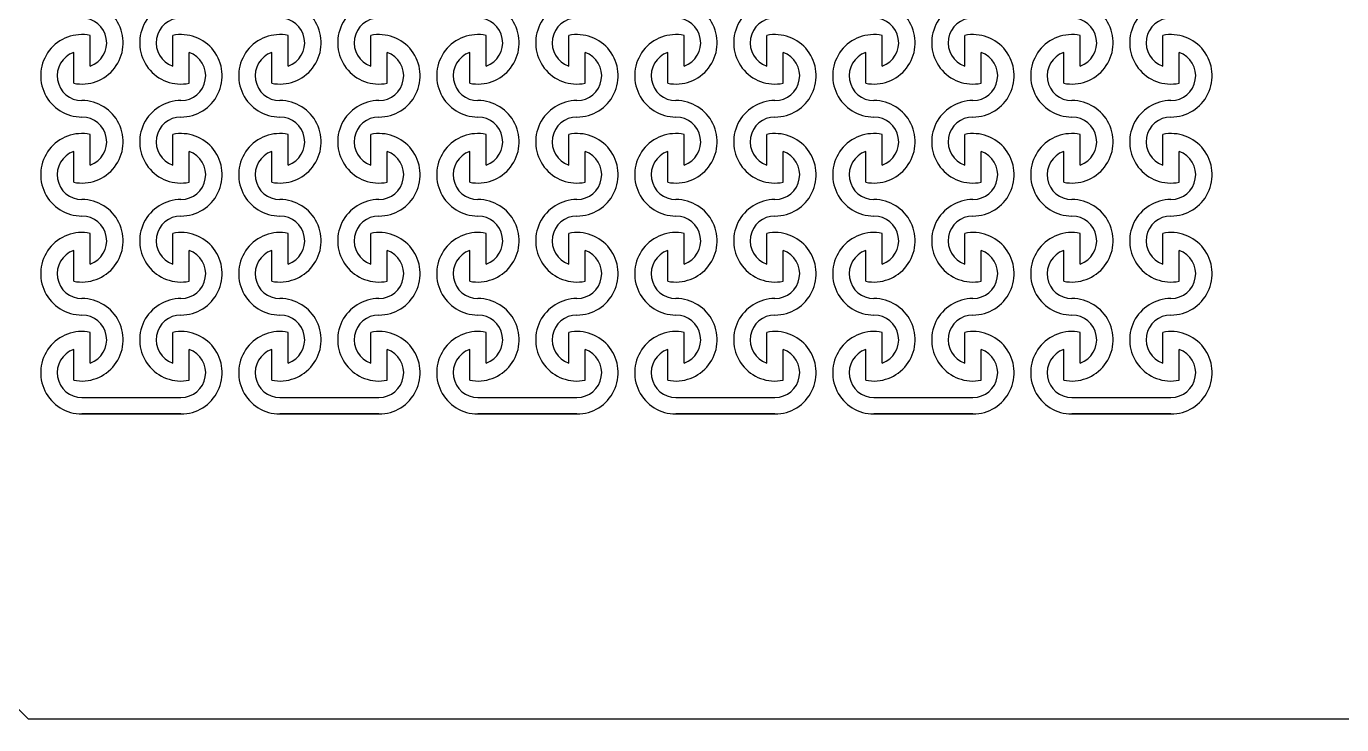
# Model space of a CAD drawing. Header units: millimetres. Extents: x 40661 to 310350, y 5158 to 133158.
# Drawn here: x 105468 to 109454, y 48504 to 50621 of the extents above; entities that cross this region are included whole.
import ezdxf

# ---------------------------------------------------------------- set-up
doc = ezdxf.new("R2010")
doc.units = ezdxf.units.MM
doc.layers.add('Clear', color=150, linetype='Continuous')

msp = doc.modelspace()

# ---------------------------------------------------------------- linework, layer by layer
for radius in [25000, 25000, 15000, 15000]:
    msp.add_circle((115660.5, 56821.1), radius)
at = {"layer": 'Clear'}
for p, q in [((105661.2, 50500.4), (105661.2, 50593.6)), ((105661.2, 50500.4), (105661.2, 50593.6)), ((105661.2, 50500.4), (105661.2, 50593.6)), ((105661.2, 50500.4), (105661.2, 50593.6)), ((105911.2, 50500.4), (105911.2, 50593.6)), ((105911.2, 50500.4), (105911.2, 50593.6)), ((105911.2, 50500.4), (105911.2, 50593.6)), ((105911.2, 50500.4), (105911.2, 50593.6)), ((106261.2, 50500.4), (106261.2, 50593.6)), ((106261.2, 50500.4), (106261.2, 50593.6)), ((106261.2, 50500.4), (106261.2, 50593.6)), ((106261.2, 50500.4), (106261.2, 50593.6)), ((106511.2, 50500.4), (106511.2, 50593.6)), ((106511.2, 50500.4), (106511.2, 50593.6)), ((106511.2, 50500.4), (106511.2, 50593.6)), ((106511.2, 50500.4), (106511.2, 50593.6)), ((106861.2, 50500.4), (106861.2, 50593.6)), ((106861.2, 50500.4), (106861.2, 50593.6)), ((106861.2, 50500.4), (106861.2, 50593.6)), ((106861.2, 50500.4), (106861.2, 50593.6)), ((107111.2, 50500.4), (107111.2, 50593.6)), ((107111.2, 50500.4), (107111.2, 50593.6)), ((107111.2, 50500.4), (107111.2, 50593.6)), ((107111.2, 50500.4), (107111.2, 50593.6)), ((107461.2, 50500.4), (107461.2, 50593.6)), ((107461.2, 50500.4), (107461.2, 50593.6)), ((107461.2, 50500.4), (107461.2, 50593.6)), ((107461.2, 50500.4), (107461.2, 50593.6)), ((107711.2, 50500.4), (107711.2, 50593.6)), ((107711.2, 50500.4), (107711.2, 50593.6)), ((107711.2, 50500.4), (107711.2, 50593.6)), ((107711.2, 50500.4), (107711.2, 50593.6)), ((108061.2, 50500.4), (108061.2, 50593.6)), ((108061.2, 50500.4), (108061.2, 50593.6)), ((108061.2, 50500.4), (108061.2, 50593.6)), ((108061.2, 50500.4), (108061.2, 50593.6)), ((108311.2, 50500.4), (108311.2, 50593.6)), ((108311.2, 50500.4), (108311.2, 50593.6)), ((108311.2, 50500.4), (108311.2, 50593.6)), ((108311.2, 50500.4), (108311.2, 50593.6)), ((108661.2, 50500.4), (108661.2, 50593.6)), ((108661.2, 50500.4), (108661.2, 50593.6)), ((108661.2, 50500.4), (108661.2, 50593.6)), ((108661.2, 50500.4), (108661.2, 50593.6)), ((108911.2, 50500.4), (108911.2, 50593.6)), ((108911.2, 50500.4), (108911.2, 50593.6)), ((108911.2, 50500.4), (108911.2, 50593.6)), ((108911.2, 50500.4), (108911.2, 50593.6)), ((105611.2, 50448.6), (105611.2, 50541.8)), ((105611.2, 50448.6), (105611.2, 50541.8)), ((105611.2, 50448.6), (105611.2, 50541.8)), ((105611.2, 50448.6), (105611.2, 50541.8)), ((105961.2, 50448.6), (105961.2, 50541.8)), ((105961.2, 50448.6), (105961.2, 50541.8)), ((105961.2, 50448.6), (105961.2, 50541.8)), ((105961.2, 50448.6), (105961.2, 50541.8)), ((106211.2, 50448.6), (106211.2, 50541.8)), ((106211.2, 50448.6), (106211.2, 50541.8)), ((106211.2, 50448.6), (106211.2, 50541.8)), ((106211.2, 50448.6), (106211.2, 50541.8)), ((106561.2, 50448.6), (106561.2, 50541.8)), ((106561.2, 50448.6), (106561.2, 50541.8)), ((106561.2, 50448.6), (106561.2, 50541.8)), ((106561.2, 50448.6), (106561.2, 50541.8)), ((106811.2, 50448.6), (106811.2, 50541.8)), ((106811.2, 50448.6), (106811.2, 50541.8)), ((106811.2, 50448.6), (106811.2, 50541.8)), ((106811.2, 50448.6), (106811.2, 50541.8)), ((107161.2, 50448.6), (107161.2, 50541.8)), ((107161.2, 50448.6), (107161.2, 50541.8)), ((107161.2, 50448.6), (107161.2, 50541.8)), ((107161.2, 50448.6), (107161.2, 50541.8)), ((107411.2, 50448.6), (107411.2, 50541.8)), ((107411.2, 50448.6), (107411.2, 50541.8)), ((107411.2, 50448.6), (107411.2, 50541.8)), ((107411.2, 50448.6), (107411.2, 50541.8)), ((107761.2, 50448.6), (107761.2, 50541.8)), ((107761.2, 50448.6), (107761.2, 50541.8)), ((107761.2, 50448.6), (107761.2, 50541.8)), ((107761.2, 50448.6), (107761.2, 50541.8)), ((108011.2, 50448.6), (108011.2, 50541.8)), ((108011.2, 50448.6), (108011.2, 50541.8)), ((108011.2, 50448.6), (108011.2, 50541.8)), ((108011.2, 50448.6), (108011.2, 50541.8)), ((108361.2, 50448.6), (108361.2, 50541.8)), ((108361.2, 50448.6), (108361.2, 50541.8)), ((108361.2, 50448.6), (108361.2, 50541.8)), ((108361.2, 50448.6), (108361.2, 50541.8)), ((108611.2, 50448.6), (108611.2, 50541.8)), ((108611.2, 50448.6), (108611.2, 50541.8)), ((108611.2, 50448.6), (108611.2, 50541.8)), ((108611.2, 50448.6), (108611.2, 50541.8)), ((108961.2, 50448.6), (108961.2, 50541.8)), ((108961.2, 50448.6), (108961.2, 50541.8)), ((108961.2, 50448.6), (108961.2, 50541.8)), ((108961.2, 50448.6), (108961.2, 50541.8)), ((105661.2, 50200.4), (105661.2, 50293.6)), ((105661.2, 50200.4), (105661.2, 50293.6)), ((105661.2, 50200.4), (105661.2, 50293.6)), ((105661.2, 50200.4), (105661.2, 50293.6)), ((105911.2, 50200.4), (105911.2, 50293.6)), ((105911.2, 50200.4), (105911.2, 50293.6)), ((105911.2, 50200.4), (105911.2, 50293.6)), ((105911.2, 50200.4), (105911.2, 50293.6)), ((106261.2, 50200.4), (106261.2, 50293.6)), ((106261.2, 50200.4), (106261.2, 50293.6)), ((106261.2, 50200.4), (106261.2, 50293.6)), ((106261.2, 50200.4), (106261.2, 50293.6)), ((106511.2, 50200.4), (106511.2, 50293.6)), ((106511.2, 50200.4), (106511.2, 50293.6)), ((106511.2, 50200.4), (106511.2, 50293.6)), ((106511.2, 50200.4), (106511.2, 50293.6)), ((106861.2, 50200.4), (106861.2, 50293.6)), ((106861.2, 50200.4), (106861.2, 50293.6)), ((106861.2, 50200.4), (106861.2, 50293.6)), ((106861.2, 50200.4), (106861.2, 50293.6)), ((107111.2, 50200.4), (107111.2, 50293.6)), ((107111.2, 50200.4), (107111.2, 50293.6)), ((107111.2, 50200.4), (107111.2, 50293.6)), ((107111.2, 50200.4), (107111.2, 50293.6)), ((107461.2, 50200.4), (107461.2, 50293.6)), ((107461.2, 50200.4), (107461.2, 50293.6)), ((107461.2, 50200.4), (107461.2, 50293.6)), ((107461.2, 50200.4), (107461.2, 50293.6)), ((107711.2, 50200.4), (107711.2, 50293.6)), ((107711.2, 50200.4), (107711.2, 50293.6)), ((107711.2, 50200.4), (107711.2, 50293.6)), ((107711.2, 50200.4), (107711.2, 50293.6)), ((108061.2, 50200.4), (108061.2, 50293.6)), ((108061.2, 50200.4), (108061.2, 50293.6)), ((108061.2, 50200.4), (108061.2, 50293.6)), ((108061.2, 50200.4), (108061.2, 50293.6)), ((108311.2, 50200.4), (108311.2, 50293.6)), ((108311.2, 50200.4), (108311.2, 50293.6)), ((108311.2, 50200.4), (108311.2, 50293.6)), ((108311.2, 50200.4), (108311.2, 50293.6)), ((108661.2, 50200.4), (108661.2, 50293.6)), ((108661.2, 50200.4), (108661.2, 50293.6)), ((108661.2, 50200.4), (108661.2, 50293.6)), ((108661.2, 50200.4), (108661.2, 50293.6)), ((108911.2, 50200.4), (108911.2, 50293.6)), ((108911.2, 50200.4), (108911.2, 50293.6)), ((108911.2, 50200.4), (108911.2, 50293.6)), ((108911.2, 50200.4), (108911.2, 50293.6)), ((105611.2, 50148.6), (105611.2, 50241.8)), ((105611.2, 50148.6), (105611.2, 50241.8)), ((105611.2, 50148.6), (105611.2, 50241.8)), ((105611.2, 50148.6), (105611.2, 50241.8)), ((105961.2, 50148.6), (105961.2, 50241.8)), ((105961.2, 50148.6), (105961.2, 50241.8)), ((105961.2, 50148.6), (105961.2, 50241.8)), ((105961.2, 50148.6), (105961.2, 50241.8)), ((106211.2, 50148.6), (106211.2, 50241.8)), ((106211.2, 50148.6), (106211.2, 50241.8)), ((106211.2, 50148.6), (106211.2, 50241.8)), ((106211.2, 50148.6), (106211.2, 50241.8)), ((106561.2, 50148.6), (106561.2, 50241.8)), ((106561.2, 50148.6), (106561.2, 50241.8)), ((106561.2, 50148.6), (106561.2, 50241.8)), ((106561.2, 50148.6), (106561.2, 50241.8)), ((106811.2, 50148.6), (106811.2, 50241.8)), ((106811.2, 50148.6), (106811.2, 50241.8)), ((106811.2, 50148.6), (106811.2, 50241.8)), ((106811.2, 50148.6), (106811.2, 50241.8)), ((107161.2, 50148.6), (107161.2, 50241.8)), ((107161.2, 50148.6), (107161.2, 50241.8)), ((107161.2, 50148.6), (107161.2, 50241.8)), ((107161.2, 50148.6), (107161.2, 50241.8)), ((107411.2, 50148.6), (107411.2, 50241.8)), ((107411.2, 50148.6), (107411.2, 50241.8)), ((107411.2, 50148.6), (107411.2, 50241.8)), ((107411.2, 50148.6), (107411.2, 50241.8)), ((107761.2, 50148.6), (107761.2, 50241.8)), ((107761.2, 50148.6), (107761.2, 50241.8)), ((107761.2, 50148.6), (107761.2, 50241.8)), ((107761.2, 50148.6), (107761.2, 50241.8)), ((108011.2, 50148.6), (108011.2, 50241.8)), ((108011.2, 50148.6), (108011.2, 50241.8)), ((108011.2, 50148.6), (108011.2, 50241.8)), ((108011.2, 50148.6), (108011.2, 50241.8)), ((108361.2, 50148.6), (108361.2, 50241.8)), ((108361.2, 50148.6), (108361.2, 50241.8)), ((108361.2, 50148.6), (108361.2, 50241.8)), ((108361.2, 50148.6), (108361.2, 50241.8)), ((108611.2, 50148.6), (108611.2, 50241.8)), ((108611.2, 50148.6), (108611.2, 50241.8)), ((108611.2, 50148.6), (108611.2, 50241.8)), ((108611.2, 50148.6), (108611.2, 50241.8)), ((108961.2, 50148.6), (108961.2, 50241.8)), ((108961.2, 50148.6), (108961.2, 50241.8)), ((108961.2, 50148.6), (108961.2, 50241.8)), ((108961.2, 50148.6), (108961.2, 50241.8)), ((105474.1, 48521.1), (103974.1, 50021.1)), ((105474.1, 48521.1), (103974.1, 50021.1)), ((105661.2, 49900.4), (105661.2, 49993.6)), ((105661.2, 49900.4), (105661.2, 49993.6)), ((105661.2, 49900.4), (105661.2, 49993.6)), ((105661.2, 49900.4), (105661.2, 49993.6)), ((105911.2, 49900.4), (105911.2, 49993.6)), ((105911.2, 49900.4), (105911.2, 49993.6)), ((105911.2, 49900.4), (105911.2, 49993.6)), ((105911.2, 49900.4), (105911.2, 49993.6)), ((106261.2, 49900.4), (106261.2, 49993.6)), ((106261.2, 49900.4), (106261.2, 49993.6)), ((106261.2, 49900.4), (106261.2, 49993.6)), ((106261.2, 49900.4), (106261.2, 49993.6)), ((106511.2, 49900.4), (106511.2, 49993.6)), ((106511.2, 49900.4), (106511.2, 49993.6)), ((106511.2, 49900.4), (106511.2, 49993.6)), ((106511.2, 49900.4), (106511.2, 49993.6)), ((106861.2, 49900.4), (106861.2, 49993.6)), ((106861.2, 49900.4), (106861.2, 49993.6)), ((106861.2, 49900.4), (106861.2, 49993.6)), ((106861.2, 49900.4), (106861.2, 49993.6)), ((107111.2, 49900.4), (107111.2, 49993.6)), ((107111.2, 49900.4), (107111.2, 49993.6)), ((107111.2, 49900.4), (107111.2, 49993.6)), ((107111.2, 49900.4), (107111.2, 49993.6)), ((107461.2, 49900.4), (107461.2, 49993.6)), ((107461.2, 49900.4), (107461.2, 49993.6)), ((107461.2, 49900.4), (107461.2, 49993.6)), ((107461.2, 49900.4), (107461.2, 49993.6)), ((107711.2, 49900.4), (107711.2, 49993.6)), ((107711.2, 49900.4), (107711.2, 49993.6)), ((107711.2, 49900.4), (107711.2, 49993.6)), ((107711.2, 49900.4), (107711.2, 49993.6)), ((108061.2, 49900.4), (108061.2, 49993.6)), ((108061.2, 49900.4), (108061.2, 49993.6)), ((108061.2, 49900.4), (108061.2, 49993.6)), ((108061.2, 49900.4), (108061.2, 49993.6)), ((108311.2, 49900.4), (108311.2, 49993.6)), ((108311.2, 49900.4), (108311.2, 49993.6)), ((108311.2, 49900.4), (108311.2, 49993.6)), ((108311.2, 49900.4), (108311.2, 49993.6)), ((108661.2, 49900.4), (108661.2, 49993.6)), ((108661.2, 49900.4), (108661.2, 49993.6)), ((108661.2, 49900.4), (108661.2, 49993.6)), ((108661.2, 49900.4), (108661.2, 49993.6)), ((108911.2, 49900.4), (108911.2, 49993.6)), ((108911.2, 49900.4), (108911.2, 49993.6)), ((108911.2, 49900.4), (108911.2, 49993.6)), ((108911.2, 49900.4), (108911.2, 49993.6)), ((105611.2, 49848.6), (105611.2, 49941.8)), ((105611.2, 49848.6), (105611.2, 49941.8)), ((105611.2, 49848.6), (105611.2, 49941.8)), ((105611.2, 49848.6), (105611.2, 49941.8)), ((105961.2, 49848.6), (105961.2, 49941.8)), ((105961.2, 49848.6), (105961.2, 49941.8)), ((105961.2, 49848.6), (105961.2, 49941.8)), ((105961.2, 49848.6), (105961.2, 49941.8)), ((106211.2, 49848.6), (106211.2, 49941.8)), ((106211.2, 49848.6), (106211.2, 49941.8)), ((106211.2, 49848.6), (106211.2, 49941.8)), ((106211.2, 49848.6), (106211.2, 49941.8)), ((106561.2, 49848.6), (106561.2, 49941.8)), ((106561.2, 49848.6), (106561.2, 49941.8)), ((106561.2, 49848.6), (106561.2, 49941.8)), ((106561.2, 49848.6), (106561.2, 49941.8)), ((106811.2, 49848.6), (106811.2, 49941.8)), ((106811.2, 49848.6), (106811.2, 49941.8)), ((106811.2, 49848.6), (106811.2, 49941.8)), ((106811.2, 49848.6), (106811.2, 49941.8)), ((107161.2, 49848.6), (107161.2, 49941.8)), ((107161.2, 49848.6), (107161.2, 49941.8)), ((107161.2, 49848.6), (107161.2, 49941.8)), ((107161.2, 49848.6), (107161.2, 49941.8)), ((107411.2, 49848.6), (107411.2, 49941.8)), ((107411.2, 49848.6), (107411.2, 49941.8)), ((107411.2, 49848.6), (107411.2, 49941.8)), ((107411.2, 49848.6), (107411.2, 49941.8)), ((107761.2, 49848.6), (107761.2, 49941.8)), ((107761.2, 49848.6), (107761.2, 49941.8)), ((107761.2, 49848.6), (107761.2, 49941.8)), ((107761.2, 49848.6), (107761.2, 49941.8)), ((108011.2, 49848.6), (108011.2, 49941.8)), ((108011.2, 49848.6), (108011.2, 49941.8)), ((108011.2, 49848.6), (108011.2, 49941.8)), ((108011.2, 49848.6), (108011.2, 49941.8)), ((108361.2, 49848.6), (108361.2, 49941.8)), ((108361.2, 49848.6), (108361.2, 49941.8)), ((108361.2, 49848.6), (108361.2, 49941.8)), ((108361.2, 49848.6), (108361.2, 49941.8)), ((108611.2, 49848.6), (108611.2, 49941.8)), ((108611.2, 49848.6), (108611.2, 49941.8)), ((108611.2, 49848.6), (108611.2, 49941.8)), ((108611.2, 49848.6), (108611.2, 49941.8)), ((108961.2, 49848.6), (108961.2, 49941.8)), ((108961.2, 49848.6), (108961.2, 49941.8)), ((108961.2, 49848.6), (108961.2, 49941.8)), ((108961.2, 49848.6), (108961.2, 49941.8)), ((105661.2, 49600.4), (105661.2, 49693.6)), ((105661.2, 49600.4), (105661.2, 49693.6)), ((105661.2, 49600.4), (105661.2, 49693.6)), ((105661.2, 49600.4), (105661.2, 49693.6)), ((105911.2, 49600.4), (105911.2, 49693.6)), ((105911.2, 49600.4), (105911.2, 49693.6)), ((105911.2, 49600.4), (105911.2, 49693.6)), ((105911.2, 49600.4), (105911.2, 49693.6)), ((106261.2, 49600.4), (106261.2, 49693.6)), ((106261.2, 49600.4), (106261.2, 49693.6)), ((106261.2, 49600.4), (106261.2, 49693.6)), ((106261.2, 49600.4), (106261.2, 49693.6)), ((106511.2, 49600.4), (106511.2, 49693.6)), ((106511.2, 49600.4), (106511.2, 49693.6)), ((106511.2, 49600.4), (106511.2, 49693.6)), ((106511.2, 49600.4), (106511.2, 49693.6)), ((106861.2, 49600.4), (106861.2, 49693.6)), ((106861.2, 49600.4), (106861.2, 49693.6)), ((106861.2, 49600.4), (106861.2, 49693.6)), ((106861.2, 49600.4), (106861.2, 49693.6)), ((107111.2, 49600.4), (107111.2, 49693.6)), ((107111.2, 49600.4), (107111.2, 49693.6)), ((107111.2, 49600.4), (107111.2, 49693.6)), ((107111.2, 49600.4), (107111.2, 49693.6)), ((107461.2, 49600.4), (107461.2, 49693.6)), ((107461.2, 49600.4), (107461.2, 49693.6)), ((107461.2, 49600.4), (107461.2, 49693.6)), ((107461.2, 49600.4), (107461.2, 49693.6)), ((107711.2, 49600.4), (107711.2, 49693.6)), ((107711.2, 49600.4), (107711.2, 49693.6)), ((107711.2, 49600.4), (107711.2, 49693.6)), ((107711.2, 49600.4), (107711.2, 49693.6)), ((108061.2, 49600.4), (108061.2, 49693.6)), ((108061.2, 49600.4), (108061.2, 49693.6)), ((108061.2, 49600.4), (108061.2, 49693.6)), ((108061.2, 49600.4), (108061.2, 49693.6)), ((108311.2, 49600.4), (108311.2, 49693.6)), ((108311.2, 49600.4), (108311.2, 49693.6)), ((108311.2, 49600.4), (108311.2, 49693.6)), ((108311.2, 49600.4), (108311.2, 49693.6)), ((108661.2, 49600.4), (108661.2, 49693.6)), ((108661.2, 49600.4), (108661.2, 49693.6)), ((108661.2, 49600.4), (108661.2, 49693.6)), ((108661.2, 49600.4), (108661.2, 49693.6)), ((108911.2, 49600.4), (108911.2, 49693.6)), ((108911.2, 49600.4), (108911.2, 49693.6)), ((108911.2, 49600.4), (108911.2, 49693.6)), ((108911.2, 49600.4), (108911.2, 49693.6)), ((105611.2, 49548.6), (105611.2, 49641.8)), ((105611.2, 49548.6), (105611.2, 49641.8)), ((105611.2, 49548.6), (105611.2, 49641.8)), ((105611.2, 49548.6), (105611.2, 49641.8)), ((105961.2, 49548.6), (105961.2, 49641.8)), ((105961.2, 49548.6), (105961.2, 49641.8)), ((105961.2, 49548.6), (105961.2, 49641.8)), ((105961.2, 49548.6), (105961.2, 49641.8)), ((106211.2, 49548.6), (106211.2, 49641.8)), ((106211.2, 49548.6), (106211.2, 49641.8)), ((106211.2, 49548.6), (106211.2, 49641.8)), ((106211.2, 49548.6), (106211.2, 49641.8)), ((106561.2, 49548.6), (106561.2, 49641.8)), ((106561.2, 49548.6), (106561.2, 49641.8)), ((106561.2, 49548.6), (106561.2, 49641.8)), ((106561.2, 49548.6), (106561.2, 49641.8)), ((106811.2, 49548.6), (106811.2, 49641.8)), ((106811.2, 49548.6), (106811.2, 49641.8)), ((106811.2, 49548.6), (106811.2, 49641.8)), ((106811.2, 49548.6), (106811.2, 49641.8)), ((107161.2, 49548.6), (107161.2, 49641.8)), ((107161.2, 49548.6), (107161.2, 49641.8)), ((107161.2, 49548.6), (107161.2, 49641.8)), ((107161.2, 49548.6), (107161.2, 49641.8)), ((107411.2, 49548.6), (107411.2, 49641.8)), ((107411.2, 49548.6), (107411.2, 49641.8)), ((107411.2, 49548.6), (107411.2, 49641.8)), ((107411.2, 49548.6), (107411.2, 49641.8)), ((107761.2, 49548.6), (107761.2, 49641.8)), ((107761.2, 49548.6), (107761.2, 49641.8)), ((107761.2, 49548.6), (107761.2, 49641.8)), ((107761.2, 49548.6), (107761.2, 49641.8)), ((108011.2, 49548.6), (108011.2, 49641.8)), ((108011.2, 49548.6), (108011.2, 49641.8)), ((108011.2, 49548.6), (108011.2, 49641.8)), ((108011.2, 49548.6), (108011.2, 49641.8)), ((108361.2, 49548.6), (108361.2, 49641.8)), ((108361.2, 49548.6), (108361.2, 49641.8)), ((108361.2, 49548.6), (108361.2, 49641.8)), ((108361.2, 49548.6), (108361.2, 49641.8)), ((108611.2, 49548.6), (108611.2, 49641.8)), ((108611.2, 49548.6), (108611.2, 49641.8)), ((108611.2, 49548.6), (108611.2, 49641.8)), ((108611.2, 49548.6), (108611.2, 49641.8)), ((108961.2, 49548.6), (108961.2, 49641.8)), ((108961.2, 49548.6), (108961.2, 49641.8)), ((108961.2, 49548.6), (108961.2, 49641.8)), ((108961.2, 49548.6), (108961.2, 49641.8)), ((105636.2, 49496.1), (105936.2, 49496.1)), ((105636.2, 49496.1), (105936.2, 49496.1)), ((106236.2, 49496.1), (106536.2, 49496.1)), ((106236.2, 49496.1), (106536.2, 49496.1)), ((106836.2, 49496.1), (107136.2, 49496.1)), ((106836.2, 49496.1), (107136.2, 49496.1)), ((107436.2, 49496.1), (107736.2, 49496.1)), ((107436.2, 49496.1), (107736.2, 49496.1)), ((108036.2, 49496.1), (108336.2, 49496.1)), ((108036.2, 49496.1), (108336.2, 49496.1)), ((108636.2, 49496.1), (108936.2, 49496.1)), ((108636.2, 49496.1), (108936.2, 49496.1)), ((105636.2, 49446.1), (105936.2, 49446.1)), ((105936.2, 49446.1), (105636.2, 49446.1)), ((105636.2, 49446.1), (105936.2, 49446.1)), ((105936.2, 49446.1), (105636.2, 49446.1)), ((106236.2, 49446.1), (106536.2, 49446.1)), ((106536.2, 49446.1), (106236.2, 49446.1)), ((106236.2, 49446.1), (106536.2, 49446.1)), ((106536.2, 49446.1), (106236.2, 49446.1)), ((106836.2, 49446.1), (107136.2, 49446.1)), ((107136.2, 49446.1), (106836.2, 49446.1)), ((106836.2, 49446.1), (107136.2, 49446.1)), ((107136.2, 49446.1), (106836.2, 49446.1)), ((107436.2, 49446.1), (107736.2, 49446.1)), ((107736.2, 49446.1), (107436.2, 49446.1)), ((107436.2, 49446.1), (107736.2, 49446.1)), ((107736.2, 49446.1), (107436.2, 49446.1)), ((108036.2, 49446.1), (108336.2, 49446.1)), ((108336.2, 49446.1), (108036.2, 49446.1)), ((108036.2, 49446.1), (108336.2, 49446.1)), ((108336.2, 49446.1), (108036.2, 49446.1)), ((108636.2, 49446.1), (108936.2, 49446.1)), ((108936.2, 49446.1), (108636.2, 49446.1)), ((108636.2, 49446.1), (108936.2, 49446.1)), ((108936.2, 49446.1), (108636.2, 49446.1)), ((128441.2, 48521.1), (105474.1, 48521.1)), ((128441.2, 48521.1), (105474.1, 48521.1))]:
    msp.add_line(p, q, dxfattribs=at)
for centre, radius, start, end in [((105636.2, 50571.1), 125, 258.463, 90), ((105636.2, 50571.1), 125, 258.463, 90), ((105936.2, 50571.1), 125, 90, 281.537), ((105936.2, 50571.1), 125, 90, 281.537), ((106236.2, 50571.1), 125, 258.463, 90), ((106236.2, 50571.1), 125, 258.463, 90), ((106536.2, 50571.1), 125, 90, 281.537), ((106536.2, 50571.1), 125, 90, 281.537), ((106836.2, 50571.1), 125, 258.463, 90), ((106836.2, 50571.1), 125, 258.463, 90), ((107136.2, 50571.1), 125, 90, 281.537), ((107136.2, 50571.1), 125, 90, 281.537), ((107436.2, 50571.1), 125, 258.463, 90), ((107436.2, 50571.1), 125, 258.463, 90), ((107736.2, 50571.1), 125, 90, 281.537), ((107736.2, 50571.1), 125, 90, 281.537), ((108036.2, 50571.1), 125, 258.463, 90), ((108036.2, 50571.1), 125, 258.463, 90), ((108336.2, 50571.1), 125, 90, 281.537), ((108336.2, 50571.1), 125, 90, 281.537), ((108636.2, 50571.1), 125, 258.463, 90), ((108636.2, 50571.1), 125, 258.463, 90), ((108936.2, 50571.1), 125, 90, 281.537), ((108936.2, 50571.1), 125, 90, 281.537), ((105636.2, 50571.1), 75, 289.4712, 90), ((105636.2, 50571.1), 75, 289.4712, 90), ((105936.2, 50571.1), 75, 90, 250.5288), ((105936.2, 50571.1), 75, 90, 250.5288), ((106236.2, 50571.1), 75, 289.4712, 90), ((106236.2, 50571.1), 75, 289.4712, 90), ((106536.2, 50571.1), 75, 90, 250.5288), ((106536.2, 50571.1), 75, 90, 250.5288), ((106836.2, 50571.1), 75, 289.4712, 90), ((106836.2, 50571.1), 75, 289.4712, 90), ((107136.2, 50571.1), 75, 90, 250.5288), ((107136.2, 50571.1), 75, 90, 250.5288), ((107436.2, 50571.1), 75, 289.4712, 90), ((107436.2, 50571.1), 75, 289.4712, 90), ((107736.2, 50571.1), 75, 90, 250.5288), ((107736.2, 50571.1), 75, 90, 250.5288), ((108036.2, 50571.1), 75, 289.4712, 90), ((108036.2, 50571.1), 75, 289.4712, 90), ((108336.2, 50571.1), 75, 90, 250.5288), ((108336.2, 50571.1), 75, 90, 250.5288), ((108636.2, 50571.1), 75, 289.4712, 90), ((108636.2, 50571.1), 75, 289.4712, 90), ((108936.2, 50571.1), 75, 90, 250.5288), ((108936.2, 50571.1), 75, 90, 250.5288), ((105636.2, 50471.1), 125, 78.463, 270), ((105636.2, 50471.1), 125, 78.463, 270), ((105936.2, 50471.1), 125, 270, 101.537), ((105936.2, 50471.1), 125, 270, 101.537), ((106236.2, 50471.1), 125, 78.463, 270), ((106236.2, 50471.1), 125, 78.463, 270), ((106536.2, 50471.1), 125, 270, 101.537), ((106536.2, 50471.1), 125, 270, 101.537), ((106836.2, 50471.1), 125, 78.463, 270), ((106836.2, 50471.1), 125, 78.463, 270), ((107136.2, 50471.1), 125, 270, 101.537), ((107136.2, 50471.1), 125, 270, 101.537), ((107436.2, 50471.1), 125, 78.463, 270), ((107436.2, 50471.1), 125, 78.463, 270), ((107736.2, 50471.1), 125, 270, 101.537), ((107736.2, 50471.1), 125, 270, 101.537), ((108036.2, 50471.1), 125, 78.463, 270), ((108036.2, 50471.1), 125, 78.463, 270), ((108336.2, 50471.1), 125, 270, 101.537), ((108336.2, 50471.1), 125, 270, 101.537), ((108636.2, 50471.1), 125, 78.463, 270), ((108636.2, 50471.1), 125, 78.463, 270), ((108936.2, 50471.1), 125, 270, 101.537), ((108936.2, 50471.1), 125, 270, 101.537), ((105636.2, 50471.1), 75, 109.4712, 270), ((105636.2, 50471.1), 75, 109.4712, 270), ((105936.2, 50471.1), 75, 270, 70.5288), ((105936.2, 50471.1), 75, 270, 70.5288), ((106236.2, 50471.1), 75, 109.4712, 270), ((106236.2, 50471.1), 75, 109.4712, 270), ((106536.2, 50471.1), 75, 270, 70.5288), ((106536.2, 50471.1), 75, 270, 70.5288), ((106836.2, 50471.1), 75, 109.4712, 270), ((106836.2, 50471.1), 75, 109.4712, 270), ((107136.2, 50471.1), 75, 270, 70.5288), ((107136.2, 50471.1), 75, 270, 70.5288), ((107436.2, 50471.1), 75, 109.4712, 270), ((107436.2, 50471.1), 75, 109.4712, 270), ((107736.2, 50471.1), 75, 270, 70.5288), ((107736.2, 50471.1), 75, 270, 70.5288), ((108036.2, 50471.1), 75, 109.4712, 270), ((108036.2, 50471.1), 75, 109.4712, 270), ((108336.2, 50471.1), 75, 270, 70.5288), ((108336.2, 50471.1), 75, 270, 70.5288), ((108636.2, 50471.1), 75, 109.4712, 270), ((108636.2, 50471.1), 75, 109.4712, 270), ((108936.2, 50471.1), 75, 270, 70.5288), ((108936.2, 50471.1), 75, 270, 70.5288), ((105636.2, 50271.1), 125, 258.463, 90), ((105636.2, 50271.1), 125, 258.463, 90), ((105936.2, 50271.1), 125, 90, 281.537), ((105936.2, 50271.1), 125, 90, 281.537), ((106236.2, 50271.1), 125, 258.463, 90), ((106236.2, 50271.1), 125, 258.463, 90), ((106536.2, 50271.1), 125, 90, 281.537), ((106536.2, 50271.1), 125, 90, 281.537), ((106836.2, 50271.1), 125, 258.463, 90), ((106836.2, 50271.1), 125, 258.463, 90), ((107136.2, 50271.1), 125, 90, 281.537), ((107136.2, 50271.1), 125, 90, 281.537), ((107436.2, 50271.1), 125, 258.463, 90), ((107436.2, 50271.1), 125, 258.463, 90), ((107736.2, 50271.1), 125, 90, 281.537), ((107736.2, 50271.1), 125, 90, 281.537), ((108036.2, 50271.1), 125, 258.463, 90), ((108036.2, 50271.1), 125, 258.463, 90), ((108336.2, 50271.1), 125, 90, 281.537), ((108336.2, 50271.1), 125, 90, 281.537), ((108636.2, 50271.1), 125, 258.463, 90), ((108636.2, 50271.1), 125, 258.463, 90), ((108936.2, 50271.1), 125, 90, 281.537), ((108936.2, 50271.1), 125, 90, 281.537), ((105636.2, 50271.1), 75, 289.4712, 90), ((105636.2, 50271.1), 75, 289.4712, 90), ((105936.2, 50271.1), 75, 90, 250.5288), ((105936.2, 50271.1), 75, 90, 250.5288), ((106236.2, 50271.1), 75, 289.4712, 90), ((106236.2, 50271.1), 75, 289.4712, 90), ((106536.2, 50271.1), 75, 90, 250.5288), ((106536.2, 50271.1), 75, 90, 250.5288), ((106836.2, 50271.1), 75, 289.4712, 90), ((106836.2, 50271.1), 75, 289.4712, 90), ((107136.2, 50271.1), 75, 90, 250.5288), ((107136.2, 50271.1), 75, 90, 250.5288), ((107436.2, 50271.1), 75, 289.4712, 90), ((107436.2, 50271.1), 75, 289.4712, 90), ((107736.2, 50271.1), 75, 90, 250.5288), ((107736.2, 50271.1), 75, 90, 250.5288), ((108036.2, 50271.1), 75, 289.4712, 90), ((108036.2, 50271.1), 75, 289.4712, 90), ((108336.2, 50271.1), 75, 90, 250.5288), ((108336.2, 50271.1), 75, 90, 250.5288), ((108636.2, 50271.1), 75, 289.4712, 90), ((108636.2, 50271.1), 75, 289.4712, 90), ((108936.2, 50271.1), 75, 90, 250.5288), ((108936.2, 50271.1), 75, 90, 250.5288), ((105636.2, 50171.1), 125, 78.463, 270), ((105636.2, 50171.1), 125, 78.463, 270), ((105936.2, 50171.1), 125, 270, 101.537), ((105936.2, 50171.1), 125, 270, 101.537), ((106236.2, 50171.1), 125, 78.463, 270), ((106236.2, 50171.1), 125, 78.463, 270), ((106536.2, 50171.1), 125, 270, 101.537), ((106536.2, 50171.1), 125, 270, 101.537), ((106836.2, 50171.1), 125, 78.463, 270), ((106836.2, 50171.1), 125, 78.463, 270), ((107136.2, 50171.1), 125, 270, 101.537), ((107136.2, 50171.1), 125, 270, 101.537), ((107436.2, 50171.1), 125, 78.463, 270), ((107436.2, 50171.1), 125, 78.463, 270), ((107736.2, 50171.1), 125, 270, 101.537), ((107736.2, 50171.1), 125, 270, 101.537), ((108036.2, 50171.1), 125, 78.463, 270), ((108036.2, 50171.1), 125, 78.463, 270), ((108336.2, 50171.1), 125, 270, 101.537), ((108336.2, 50171.1), 125, 270, 101.537), ((108636.2, 50171.1), 125, 78.463, 270), ((108636.2, 50171.1), 125, 78.463, 270), ((108936.2, 50171.1), 125, 270, 101.537), ((108936.2, 50171.1), 125, 270, 101.537), ((105636.2, 50171.1), 75, 109.4712, 270), ((105636.2, 50171.1), 75, 109.4712, 270), ((105936.2, 50171.1), 75, 270, 70.5288), ((105936.2, 50171.1), 75, 270, 70.5288), ((106236.2, 50171.1), 75, 109.4712, 270), ((106236.2, 50171.1), 75, 109.4712, 270), ((106536.2, 50171.1), 75, 270, 70.5288), ((106536.2, 50171.1), 75, 270, 70.5288), ((106836.2, 50171.1), 75, 109.4712, 270), ((106836.2, 50171.1), 75, 109.4712, 270), ((107136.2, 50171.1), 75, 270, 70.5288), ((107136.2, 50171.1), 75, 270, 70.5288), ((107436.2, 50171.1), 75, 109.4712, 270), ((107436.2, 50171.1), 75, 109.4712, 270), ((107736.2, 50171.1), 75, 270, 70.5288), ((107736.2, 50171.1), 75, 270, 70.5288), ((108036.2, 50171.1), 75, 109.4712, 270), ((108036.2, 50171.1), 75, 109.4712, 270), ((108336.2, 50171.1), 75, 270, 70.5288), ((108336.2, 50171.1), 75, 270, 70.5288), ((108636.2, 50171.1), 75, 109.4712, 270), ((108636.2, 50171.1), 75, 109.4712, 270), ((108936.2, 50171.1), 75, 270, 70.5288), ((108936.2, 50171.1), 75, 270, 70.5288), ((105636.2, 49971.1), 125, 258.463, 90), ((105636.2, 49971.1), 125, 258.463, 90), ((105936.2, 49971.1), 125, 90, 281.537), ((105936.2, 49971.1), 125, 90, 281.537), ((106236.2, 49971.1), 125, 258.463, 90), ((106236.2, 49971.1), 125, 258.463, 90), ((106536.2, 49971.1), 125, 90, 281.537), ((106536.2, 49971.1), 125, 90, 281.537), ((106836.2, 49971.1), 125, 258.463, 90), ((106836.2, 49971.1), 125, 258.463, 90), ((107136.2, 49971.1), 125, 90, 281.537), ((107136.2, 49971.1), 125, 90, 281.537), ((107436.2, 49971.1), 125, 258.463, 90), ((107436.2, 49971.1), 125, 258.463, 90), ((107736.2, 49971.1), 125, 90, 281.537), ((107736.2, 49971.1), 125, 90, 281.537), ((108036.2, 49971.1), 125, 258.463, 90), ((108036.2, 49971.1), 125, 258.463, 90), ((108336.2, 49971.1), 125, 90, 281.537), ((108336.2, 49971.1), 125, 90, 281.537), ((108636.2, 49971.1), 125, 258.463, 90), ((108636.2, 49971.1), 125, 258.463, 90), ((108936.2, 49971.1), 125, 90, 281.537), ((108936.2, 49971.1), 125, 90, 281.537), ((105636.2, 49971.1), 75, 289.4712, 90), ((105636.2, 49971.1), 75, 289.4712, 90), ((105936.2, 49971.1), 75, 90, 250.5288), ((105936.2, 49971.1), 75, 90, 250.5288), ((106236.2, 49971.1), 75, 289.4712, 90), ((106236.2, 49971.1), 75, 289.4712, 90), ((106536.2, 49971.1), 75, 90, 250.5288), ((106536.2, 49971.1), 75, 90, 250.5288), ((106836.2, 49971.1), 75, 289.4712, 90), ((106836.2, 49971.1), 75, 289.4712, 90), ((107136.2, 49971.1), 75, 90, 250.5288), ((107136.2, 49971.1), 75, 90, 250.5288), ((107436.2, 49971.1), 75, 289.4712, 90), ((107436.2, 49971.1), 75, 289.4712, 90), ((107736.2, 49971.1), 75, 90, 250.5288), ((107736.2, 49971.1), 75, 90, 250.5288), ((108036.2, 49971.1), 75, 289.4712, 90), ((108036.2, 49971.1), 75, 289.4712, 90), ((108336.2, 49971.1), 75, 90, 250.5288), ((108336.2, 49971.1), 75, 90, 250.5288), ((108636.2, 49971.1), 75, 289.4712, 90), ((108636.2, 49971.1), 75, 289.4712, 90), ((108936.2, 49971.1), 75, 90, 250.5288), ((108936.2, 49971.1), 75, 90, 250.5288), ((105636.2, 49871.1), 125, 78.463, 270), ((105636.2, 49871.1), 125, 78.463, 270), ((105936.2, 49871.1), 125, 270, 101.537), ((105936.2, 49871.1), 125, 270, 101.537), ((106236.2, 49871.1), 125, 78.463, 270), ((106236.2, 49871.1), 125, 78.463, 270), ((106536.2, 49871.1), 125, 270, 101.537), ((106536.2, 49871.1), 125, 270, 101.537), ((106836.2, 49871.1), 125, 78.463, 270), ((106836.2, 49871.1), 125, 78.463, 270), ((107136.2, 49871.1), 125, 270, 101.537), ((107136.2, 49871.1), 125, 270, 101.537), ((107436.2, 49871.1), 125, 78.463, 270), ((107436.2, 49871.1), 125, 78.463, 270), ((107736.2, 49871.1), 125, 270, 101.537), ((107736.2, 49871.1), 125, 270, 101.537), ((108036.2, 49871.1), 125, 78.463, 270), ((108036.2, 49871.1), 125, 78.463, 270), ((108336.2, 49871.1), 125, 270, 101.537), ((108336.2, 49871.1), 125, 270, 101.537), ((108636.2, 49871.1), 125, 78.463, 270), ((108636.2, 49871.1), 125, 78.463, 270), ((108936.2, 49871.1), 125, 270, 101.537), ((108936.2, 49871.1), 125, 270, 101.537), ((105636.2, 49871.1), 75, 109.4712, 270), ((105636.2, 49871.1), 75, 109.4712, 270), ((105936.2, 49871.1), 75, 270, 70.5288), ((105936.2, 49871.1), 75, 270, 70.5288), ((106236.2, 49871.1), 75, 109.4712, 270), ((106236.2, 49871.1), 75, 109.4712, 270), ((106536.2, 49871.1), 75, 270, 70.5288), ((106536.2, 49871.1), 75, 270, 70.5288), ((106836.2, 49871.1), 75, 109.4712, 270), ((106836.2, 49871.1), 75, 109.4712, 270), ((107136.2, 49871.1), 75, 270, 70.5288), ((107136.2, 49871.1), 75, 270, 70.5288), ((107436.2, 49871.1), 75, 109.4712, 270), ((107436.2, 49871.1), 75, 109.4712, 270), ((107736.2, 49871.1), 75, 270, 70.5288), ((107736.2, 49871.1), 75, 270, 70.5288), ((108036.2, 49871.1), 75, 109.4712, 270), ((108036.2, 49871.1), 75, 109.4712, 270), ((108336.2, 49871.1), 75, 270, 70.5288), ((108336.2, 49871.1), 75, 270, 70.5288), ((108636.2, 49871.1), 75, 109.4712, 270), ((108636.2, 49871.1), 75, 109.4712, 270), ((108936.2, 49871.1), 75, 270, 70.5288), ((108936.2, 49871.1), 75, 270, 70.5288), ((105636.2, 49671.1), 125, 258.463, 90), ((105636.2, 49671.1), 125, 258.463, 90), ((105936.2, 49671.1), 125, 90, 281.537), ((105936.2, 49671.1), 125, 90, 281.537), ((106236.2, 49671.1), 125, 258.463, 90), ((106236.2, 49671.1), 125, 258.463, 90), ((106536.2, 49671.1), 125, 90, 281.537), ((106536.2, 49671.1), 125, 90, 281.537), ((106836.2, 49671.1), 125, 258.463, 90), ((106836.2, 49671.1), 125, 258.463, 90), ((107136.2, 49671.1), 125, 90, 281.537), ((107136.2, 49671.1), 125, 90, 281.537), ((107436.2, 49671.1), 125, 258.463, 90), ((107436.2, 49671.1), 125, 258.463, 90), ((107736.2, 49671.1), 125, 90, 281.537), ((107736.2, 49671.1), 125, 90, 281.537), ((108036.2, 49671.1), 125, 258.463, 90), ((108036.2, 49671.1), 125, 258.463, 90), ((108336.2, 49671.1), 125, 90, 281.537), ((108336.2, 49671.1), 125, 90, 281.537), ((108636.2, 49671.1), 125, 258.463, 90), ((108636.2, 49671.1), 125, 258.463, 90), ((108936.2, 49671.1), 125, 90, 281.537), ((108936.2, 49671.1), 125, 90, 281.537), ((105636.2, 49671.1), 75, 289.4712, 90), ((105636.2, 49671.1), 75, 289.4712, 90), ((105936.2, 49671.1), 75, 90, 250.5288), ((105936.2, 49671.1), 75, 90, 250.5288), ((106236.2, 49671.1), 75, 289.4712, 90), ((106236.2, 49671.1), 75, 289.4712, 90), ((106536.2, 49671.1), 75, 90, 250.5288), ((106536.2, 49671.1), 75, 90, 250.5288), ((106836.2, 49671.1), 75, 289.4712, 90), ((106836.2, 49671.1), 75, 289.4712, 90), ((107136.2, 49671.1), 75, 90, 250.5288), ((107136.2, 49671.1), 75, 90, 250.5288), ((107436.2, 49671.1), 75, 289.4712, 90), ((107436.2, 49671.1), 75, 289.4712, 90), ((107736.2, 49671.1), 75, 90, 250.5288), ((107736.2, 49671.1), 75, 90, 250.5288), ((108036.2, 49671.1), 75, 289.4712, 90), ((108036.2, 49671.1), 75, 289.4712, 90), ((108336.2, 49671.1), 75, 90, 250.5288), ((108336.2, 49671.1), 75, 90, 250.5288), ((108636.2, 49671.1), 75, 289.4712, 90), ((108636.2, 49671.1), 75, 289.4712, 90), ((108936.2, 49671.1), 75, 90, 250.5288), ((108936.2, 49671.1), 75, 90, 250.5288), ((105636.2, 49571.1), 125, 78.463, 270), ((105636.2, 49571.1), 125, 78.463, 270), ((105936.2, 49571.1), 125, 270, 101.537), ((105936.2, 49571.1), 125, 270, 101.537), ((106236.2, 49571.1), 125, 78.463, 270), ((106236.2, 49571.1), 125, 78.463, 270), ((106536.2, 49571.1), 125, 270, 101.537), ((106536.2, 49571.1), 125, 270, 101.537), ((106836.2, 49571.1), 125, 78.463, 270), ((106836.2, 49571.1), 125, 78.463, 270), ((107136.2, 49571.1), 125, 270, 101.537), ((107136.2, 49571.1), 125, 270, 101.537), ((107436.2, 49571.1), 125, 78.463, 270), ((107436.2, 49571.1), 125, 78.463, 270), ((107736.2, 49571.1), 125, 270, 101.537), ((107736.2, 49571.1), 125, 270, 101.537), ((108036.2, 49571.1), 125, 78.463, 270), ((108036.2, 49571.1), 125, 78.463, 270), ((108336.2, 49571.1), 125, 270, 101.537), ((108336.2, 49571.1), 125, 270, 101.537), ((108636.2, 49571.1), 125, 78.463, 270), ((108636.2, 49571.1), 125, 78.463, 270), ((108936.2, 49571.1), 125, 270, 101.537), ((108936.2, 49571.1), 125, 270, 101.537), ((105636.2, 49571.1), 75, 109.4712, 270), ((105636.2, 49571.1), 75, 109.4712, 270), ((105936.2, 49571.1), 75, 270, 70.5288), ((105936.2, 49571.1), 75, 270, 70.5288), ((106236.2, 49571.1), 75, 109.4712, 270), ((106236.2, 49571.1), 75, 109.4712, 270), ((106536.2, 49571.1), 75, 270, 70.5288), ((106536.2, 49571.1), 75, 270, 70.5288), ((106836.2, 49571.1), 75, 109.4712, 270), ((106836.2, 49571.1), 75, 109.4712, 270), ((107136.2, 49571.1), 75, 270, 70.5288), ((107136.2, 49571.1), 75, 270, 70.5288), ((107436.2, 49571.1), 75, 109.4712, 270), ((107436.2, 49571.1), 75, 109.4712, 270), ((107736.2, 49571.1), 75, 270, 70.5288), ((107736.2, 49571.1), 75, 270, 70.5288), ((108036.2, 49571.1), 75, 109.4712, 270), ((108036.2, 49571.1), 75, 109.4712, 270), ((108336.2, 49571.1), 75, 270, 70.5288), ((108336.2, 49571.1), 75, 270, 70.5288), ((108636.2, 49571.1), 75, 109.4712, 270), ((108636.2, 49571.1), 75, 109.4712, 270), ((108936.2, 49571.1), 75, 270, 70.5288), ((108936.2, 49571.1), 75, 270, 70.5288)]:
    msp.add_arc(centre, radius, start, end, dxfattribs=at)

doc.saveas('drawing.dxf')
